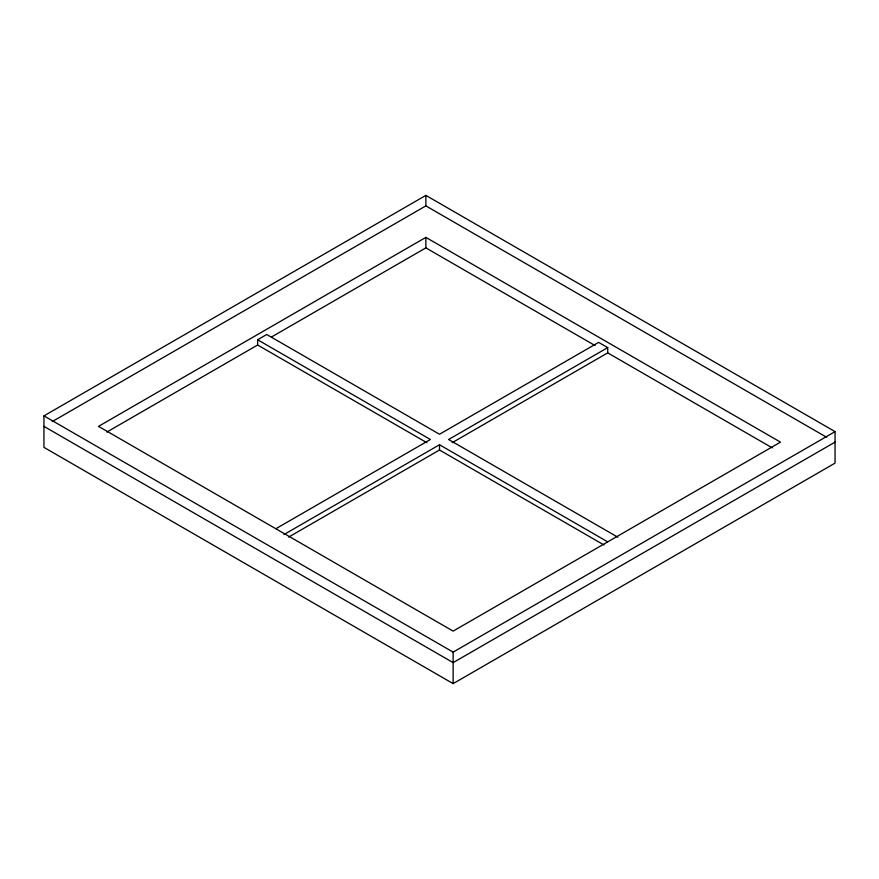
<?xml version="1.0" encoding="UTF-8"?>
<svg xmlns="http://www.w3.org/2000/svg" width="879" height="879" viewBox="0 0 879 879"><rect width="100%" height="100%" fill="white"/><g stroke="black" fill="none" stroke-linecap="round" stroke-linejoin="round"><path stroke-width="1.32" d="M43.95 415.877L425.865 195.38L835.05 431.622L835.05 463.123L453.135 683.62L43.95 447.378L43.95 415.877L453.135 652.119L835.05 431.622M52.257 421.579L425.865 205.884L826.743 437.335M425.865 237.385L98.514 426.37L453.135 631.122L780.486 442.126L425.865 237.385L425.865 247.878L595.083 345.579M426.853 442.697L257.635 345.007L257.635 339.755L266.733 334.503L439.5 434.248L598.632 342.381L607.719 347.623L607.719 352.875L772.212 447.84M106.82 432.072L257.635 345.007M271.479 337.009L425.865 247.878M276.028 528.631L430.402 439.5L257.635 339.755M283.928 534.564L439.5 444.752L607.532 541.761M607.719 347.623L448.598 439.5L617.816 537.201M288.686 537.069L439.5 450.004L603.983 544.969M452.158 442.697L607.719 352.875M835.05 442.126L453.135 662.623L43.95 426.37M453.135 652.119L453.135 683.62M439.5 444.752L439.5 450.004M425.865 195.38L425.865 206.334"/></g></svg>
